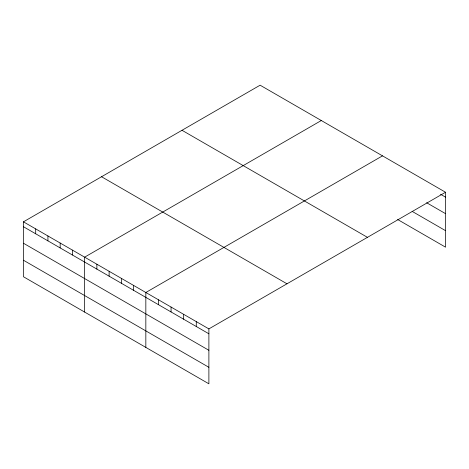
<?xml version="1.0" encoding="UTF-8"?>
<svg xmlns="http://www.w3.org/2000/svg" width="469" height="469" viewBox="0 0 469 469"><rect width="100%" height="100%" fill="white"/><g stroke="black" fill="none" stroke-linecap="round" stroke-linejoin="round"><path stroke-width="0.7" d="M445.55 192.255L260.113 85.194L23.45 221.831L23.45 276.745L208.887 383.806L208.887 328.892L445.55 192.255L445.55 247.169L397.636 219.504M321.306 120.521L84.643 257.159L84.643 312.073M382.499 155.855L145.836 292.492L145.836 347.406M440.508 194.236L445.55 197.15M426.638 202.737L445.55 213.659M412.134 211.372L445.55 230.666M182.013 130.282L367.45 237.343M101.55 176.743L286.987 283.804M23.45 221.831L208.887 328.892M23.45 226.726L208.887 333.787M23.45 243.235L208.887 350.296M23.45 260.236L208.887 367.297M196.277 321.611L196.277 326.506M183.666 314.33L183.666 319.225M171.056 307.048L171.056 311.949M158.446 299.773L158.446 304.668M133.601 285.422L133.601 290.323M121.36 278.357L121.36 283.253M109.125 271.293L109.125 276.188M96.884 264.229L96.884 269.124M72.408 250.094L72.408 254.989M60.167 243.03L60.167 247.925M47.926 235.96L47.926 240.861M35.691 228.895L35.691 233.791"/></g></svg>
